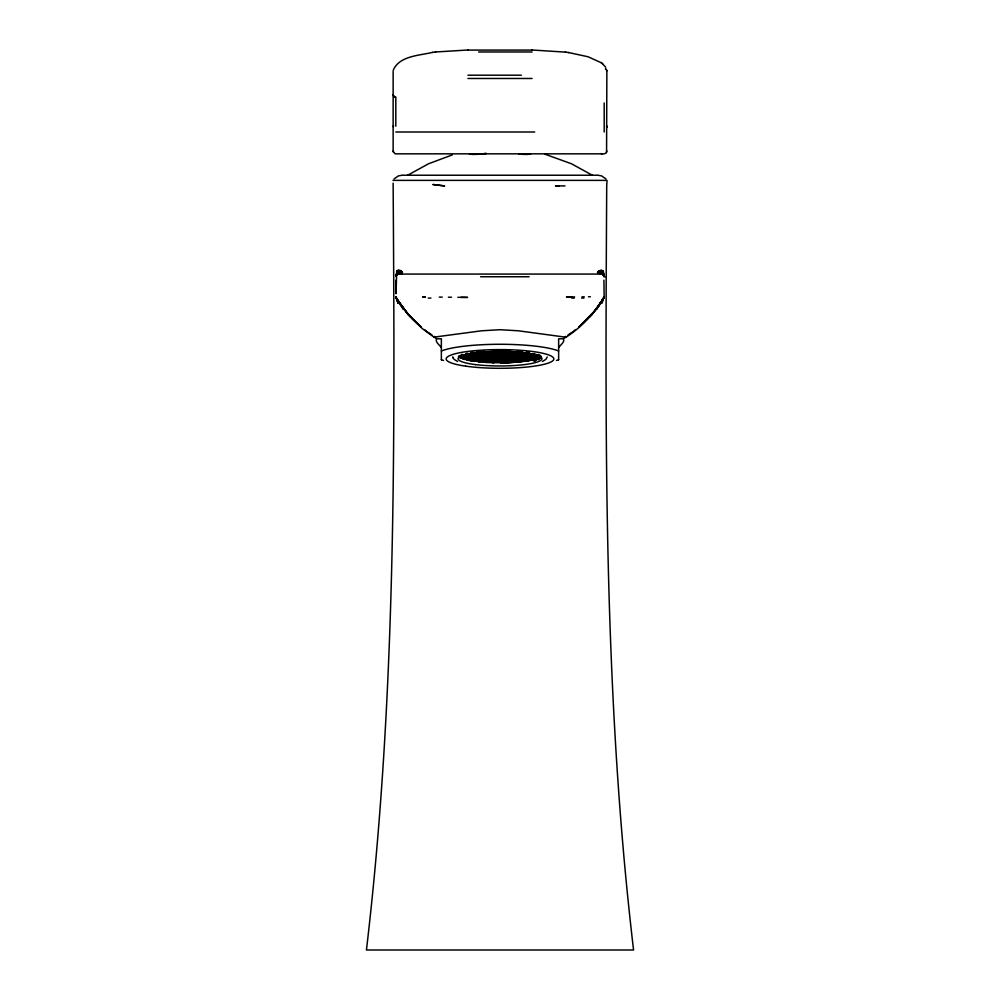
<?xml version="1.0" encoding="UTF-8"?>
<svg xmlns="http://www.w3.org/2000/svg" width="1000" height="1000" viewBox="0 0 1000 1000"><rect width="100%" height="100%" fill="white"/><g stroke="black" fill="none" stroke-linecap="round" stroke-linejoin="round"><path stroke-width="1.5" d="M603.913 276.525L602.888 270.863L603.925 276.75L605.25 276.75M396.087 276.55L397.212 270.775L396.15 276.137M535.1 356.312L533.562 357.475L535.1 356.312L538.612 356.15L538.4 357.663M531.475 356.587A1.875 1.388 -79 0 1 531.325 355.9L531.337 355.325M531.55 356.45L531.55 355.188A1.85 1.363 -78.9 0 1 531.725 354.637L531.8 354.487M466.375 357.962L460.8 358.1L465.438 358.575C469.688 357.45 459.938 359.45 458.787 356.35M540.425 355.475L539.075 356.512L541.213 356.887L541.138 358.263L541.312 356.5M461.337 354.812L463.4 355.163L461.737 355.538M468.625 356.6C456.887 356.6 475.85 358.275 472.95 357.3C470.838 354.875 459.6 358.312 467.438 357.788C467.35 358.8 465.763 359.775 467.075 358.525M465.75 354.312L468.913 354.212L468.762 354.837L465.75 354.312L468.9 353.512M471.262 353.363L474.438 353.25L474.275 353.888L471.262 353.363L472.612 352.312M473.825 359.55L476.987 359.438L473.825 359.55C476.062 357.6 479.663 357.887 482.05 359.162C474.8 360.188 482.062 355.462 478.925 358.575L467.825 358.038L465.4 359.275M467.3 355.25C467.5 354.688 494.438 357.912 463.787 355.412L461.838 356.562L458.575 356.6M478.125 351.362L477.375 351.85C482.938 350.85 476.912 355.363 480.337 352.55C481.5 352.175 489.012 352.287 485.925 354.038L478.425 353.762L479.487 352.975L476.975 352.537M479.338 358.587L479.938 358.038L482.413 359.025L479.338 358.587L481.575 357.4L487.562 358.212L473.338 357.075M480.812 355.012L481.413 354.462L483.888 355.45L480.812 355.012L481.925 354.3C481.863 356.887 499.613 351.975 495.475 355.7L487.887 355L484.375 355.163L482.425 356.312L475.3 355.975C481.287 352.35 485.825 357.463 483.425 355.838L491.062 355.938M483.375 361.213L486.55 361.1L483.375 361.213C485.838 357.9 495.962 362.438 488.438 359.888M487.962 351.488L484.312 352.75L487.488 352.65L487.325 353.275L483.85 352.375M484.85 357.638L488.025 357.525L484.85 357.638C486.388 355.5 494.613 356.012 491.975 357.962L486.875 358.938L487.663 358.263M486.337 354.062L486.925 353.5L489.412 354.5L486.337 354.062L488.575 352.863L494.562 353.675L491 352.475L492.537 352.362M488.888 360.25L492.062 360.15L491.9 360.775L488.888 360.25L490.438 359.087C491.538 358.7 499.2 358.862 496.012 360.588L491.9 360.775M491.975 351.512C496.175 352.975 484.9 351.175 491.425 351.775M490.375 356.675L490.962 356.125L493.45 357.113L490.375 356.675L495.588 355.775L499.7 356.287M517.163 354.725L494.975 353.7C491.425 354.925 499.125 353.413 496.388 355.1M494.412 359.3L497.575 359.188L494.412 359.3C496.4 357.45 501.55 357.3 502.475 359.338C502.325 358.762 508.2 357.375 510.175 359.263M496.975 350.462L498.425 351.275L493.562 350.875M498.45 361.912L499.05 361.362L501.525 362.35L498.45 361.912L499.55 361.2L506.675 361.525L502.8 360.613L498.038 361.887L486.45 361.65M491.388 352.738C493.975 351.413 500.375 351.75 502.4 353.975M499.925 358.338L503.1 358.225L502.938 358.862L499.925 358.338L501.463 357.175C514.388 358.4 503.713 358.338 507.55 357.45M511.05 355.188L510.112 355.8L510.55 356.4L511.65 355.688L511.05 355.188L504.963 354.9C498.9 358.137 516.562 355.325 499.012 356.312L497.912 357.025L506.125 356.65M508.075 352.388C498.775 354.113 511.262 350.15 504.05 351.875C502.137 351.25 494.95 353.088 498.9 351.037C507 350.788 503.062 353.325 511.587 352.225L513.125 352.113L509.762 351.475L522.337 352.35M505.438 357.375L508.612 357.275L505.438 357.375C509.825 353.888 520.5 358.675 506.438 356.587M512.112 355L511.95 355.637L500.3 354.775M509.475 360L510.075 359.438L512.55 360.425L509.475 360L516.538 358.35L509 357.525L507.463 358.688L515.087 357.8M528.737 357.7L525.562 356.75L514.075 357.013C507.738 359.025 529.55 357.663 508.45 357.9M514.55 352.925L514.038 354.137L515.15 353.425L511.975 352.475L508.462 352.638L506.925 353.8L517.463 354.675L522.675 353.775L516 352.987C511.125 354.988 520.675 352.825 516.475 355.462L527.025 356.337L531.138 356.15L533.088 355L538.663 355.188M504.338 355.475L508.638 355.163L510.475 353.95C509.837 353.913 526.15 355.775 520.125 358.188C503.1 359.513 536.337 356.962 529.65 359.725L525.538 359.913L522.25 358.875M519.975 353.2L523.138 353.088L522.987 353.713L519.975 353.2L522.45 352.413M509.575 358.762L508.95 359.938L511.012 358.825C515.588 359.6 522.712 358.375 525.538 359.913M533.088 355C534.388 356.637 517.775 352.975 527.025 356.337M525.562 356.75L531.163 358.762L523.638 358.675L522.537 359.387M529.663 355.825C529.062 352.038 536.938 357.062 529.525 354.85A47.425 8.225 0 0 1 527.1 355.188M534.163 356.912C538.013 356.625 536.087 359.263 536.1 356.463M537.95 356.95L536.7 358.288A1.312 0.825 -82.9 0 1 536.35 358.013L536.55 358.038A1.325 0.825 -82.8 0 0 536.912 358.312L536.987 358.325M470.938 355.513L474.888 355.962C478.038 354.225 470.438 354.087 469.3 354.462L467.762 355.625L475.4 354.75M478.488 357.975L474.862 358.713M495.975 354.487L495.037 355.1C487.438 357.3 493.325 353.75 498.6 356.3M500.538 352.038L497.362 352.15M501.075 356.925C501.275 358.775 494.913 357 498 355.8M509.625 354.375L504.963 354.9M508.638 359.375L497.425 359.812M522.525 351.712L521.013 352.362M539.175 355.288L534.55 356.688L527.125 356.413L526.025 357.125C526.8 358.1 547.475 358.275 538.612 356.15M533.725 356.438L533.263 357.525M537.5 358.825L524.55 360.7L525.65 359.988L532.15 360.2M458.775 356.6L460.462 357.812M540.975 356.55L539.825 357.8M606.862 151.025L606.087 153.062L604.188 153.837L395.812 153.837M530.675 353.5L530.363 360.275A47.438 8.238 0 0 1 527.15 360.7L527.163 359.875C531.925 359.812 528.962 357.525 527.537 357.05L528.612 356.912M527.35 360.525L519.038 361.65L526.613 361.163M522.25 356.375L520.887 355.025L520.65 361.8L512.962 362.325L513.612 361.375L514.212 361.875L513.35 362.438M396.662 271.45L396.075 293.725L396.075 280.15M538.188 357.625L538.288 356.975M523.8 154.338L519.125 153.963M526.25 360.95L520.875 361.45A47.688 8.287 0 0 1 518.212 361.6M468.212 360.275C470.2 359.225 465.65 358.612 464.538 358.888C471.362 361.575 478.363 361.938 484.062 360.475M532.438 354.562L532.3 356.225M523.025 359.338L523.237 357.188L523.45 358.363L524.763 357.587M469.3 354.462L468.862 354.913L483.525 355.588M477.375 359.7L475.838 360.863L477.375 359.7L483.475 359.975M485.55 356.9C482.425 354.225 477.325 358.387 474.45 355.35M478.462 361.775L486.087 361.788L482.912 360.838L472.625 361.05M488.988 359.025C481.213 357.837 478.263 360.988 488.05 359.625L489.588 359.513L484.363 360.425L480.9 359.525M485.225 362.35C508.175 362.45 475.838 361.362 490.613 361.613M498.537 360.675C491.15 359.575 487.225 362.587 497.6 361.287L499.137 361.175M505.538 356.15L499.012 356.312M509.038 353.875C506.6 352.125 497.362 355.175 504.575 354.65M513.612 361.375C507.25 360.4 501.188 362.875 512.962 362.325L492.75 362.7M508.462 352.638L508.025 353.088L522.675 353.775M512.5 355.25L510.962 356.425L518.075 356.75C521.237 355 513.1 354.425 512.062 355.7M520.062 351.962C512.688 350.863 508.825 353.825 519.125 352.575L520.662 352.463M519.125 360.425C516.425 361.838 520.712 361.662 519.125 360.425C503.5 360.163 520.025 360.925 524.138 360.675L526.087 359.538L532.062 360.2M519.587 361.7L515.062 361.45L513.837 362.4M524.7 355.075C500.45 352.95 531.112 355.312 532.238 355.425M526.188 360.688L520.138 360.938M529.625 353.625L528.987 354.8L530.212 354.125L527.05 353.175L523.088 353.787M522.05 356.912L520.05 358.188L527.638 358.413L529.587 357.262C537.725 358.638 531.962 353.775 527.125 356.413M536.375 358.625L531.6 358.575L530.062 359.738L534.875 360.887L539.763 357.85M537.112 358.525L538.75 359.625L536.213 358.837L535.7 356.562M485.45 351.6L482.8 351.525M520.025 360.863L525.237 359.963M522.537 355.875L522.362 356.6M510.788 353.663L513.612 353.6L506.925 353.8M509.538 354.562L508.938 355.112L510.475 353.95M518.587 355.538L510.962 356.425M524.1 354.575L516.475 355.462M519.087 356.213L518.5 356.775L520.037 355.613L523.55 355.438A47.525 8.1 -0.1 0 0 524.775 355.288M520.575 360.487L519.038 361.65M521.112 357.525L523.688 358.038C516.362 357.212 526.475 359.6 528.138 357.2M529.825 355.863L529.525 354.85L530.625 354.137L534.738 353.95L521.987 354.5L523.525 353.338M528.65 357.875L528.05 358.425L529.587 357.262M536.4 354.462C536.775 355.588 537.712 354.787 538.162 354.487M475.938 359.625L468.675 360.35L469.85 359.35C471.012 358.975 478.525 359.087 475.425 360.838L472.238 360.988M393.225 70.237C399.338 55.763 419.338 55.6 432.512 52.387M469.85 359.35L468.55 360.35M489.038 354.637L485.875 353.688L481.925 354.3M507.013 352.575L506.075 353.188L506.512 353.787L507.612 353.075L507.013 352.575L500.487 352.738M501.463 357.175L508.15 357.95M505.5 359.787L503.963 360.95L511.087 361.287C514.275 359.538 506 358.963 505.062 360.238M521.2 357.35L518.038 356.463L514.075 357.013M522.212 352L521.075 352.488M525.763 360.863L526.087 359.538M534.587 353.587L530.625 354.137M537.75 357.775L536.7 358.288L537.762 356.4M539.412 357.788L536.688 358.062L539.6 357.925M393.188 126.6L393.162 126.713A2.675 2.675 0 0 1 393.587 125.638M528.6 352.575L526.987 352.5M520.175 356.238C520.025 351.037 520.2 369.9 520.062 355.1M396.213 275.925L397.55 270.538L396.188 276L397.9 270.375L396.25 275.788L398.275 270.275L396.325 275.613L398.65 270.212L396.388 275.487L399.425 270.238L396.525 275.262M603.75 297.613L603.925 296.675L603.663 297.838M478.862 356.125C473.462 359.387 465.037 356.025 459.387 356.325M499.975 352.9L499.387 353.45L500.925 352.287M542.425 361.475L545.812 359.425L547.238 357.013M522.288 356.188L522.337 356.012A1.737 1.487 -71.8 0 1 522.5 355.662M465.35 356.975L469.875 355.7M502.638 358.913L495.4 358.512L500.025 357.1L500.613 357.6L499.513 358.312L496.262 357.85M501.15 362.488C496 360.45 487.575 362.262 501.15 362.488L500.65 362.812M460.875 358L464.237 359.338L468.4 359.275M606.575 152.387L606.862 71.338M472.775 357.45L471.8 358.237L473.263 357.362M537.75 358.562L538.138 357.788M601.85 303.387L603.737 298.05L596.475 309.387L600.962 302.675L591.138 315.575L600.7 302.562L596.263 309.25L578.913 327.05M538.088 357.938L541.213 356.887M507.038 361.388L504.562 360.4L503.963 360.95M523.938 359.363L523.5 357.537M523.1 358.812L523.075 358.25M603.688 298.087L601.95 302.025L602.863 300.062M522.463 360.275L522.025 361.238L522.587 360.312M464.012 359.263L469.3 359.725L474.513 358.812M481.85 354.188L486.425 352.825M480.375 357.762L484.95 356.4M494.9 353.575L500.075 352.725L498.975 353.438L491.85 353.1L497.062 352.2M493.963 362.038L492.025 361.1M507 358.312L510.55 359.075L508.575 358.225M519.525 355.938L517.075 354.913M525.05 354.975L522.587 353.95M529.087 357.6L533.663 356.238M529.012 352.562L527.513 353.55L529.65 353.263M598.237 306.238L603.538 298.038C594.25 313.762 581.287 327.325 565.962 337.275A65.987 11.463 0 0 0 565.413 336.388M600.075 303.562L603.538 298.038M572.837 331.887L575.5 329.6M478.263 351.475L477.512 351.925M589.763 316.875L590.588 315.613L579.138 326.737M396.587 275.175L400.2 270.413L396.737 275M537.987 358.55L539.012 358.225L537.85 358.413M516.6 359.025L518.162 359.4M463.237 355.8L467.463 355.675M476.838 360.075L481.05 359.95M482.35 359.113L497.113 359.875M489.35 354.588L500.988 354.738L502.938 353.6M493.387 357.2L497.6 357.075M507.912 353.013L512.025 352.825L513.975 351.675M512.487 360.513L517.987 359.55M531.062 358.95L536.65 359.075L532.725 359.825M537.125 357.612L535.588 358.775L539.375 357.512M400.588 270.575L396.825 274.9L400.962 270.763L397.062 274.675L401.65 271.262L397.3 274.513M537 359.162L534.875 360.887L532.513 360.112L536.413 358.875M518.4 359.562L517.013 360.35L517.8 359.675M540.538 355.637L532.537 355.375M466.788 353.488L467.425 353.5M471.45 352.537L472.3 352.525M469.3 359.725L476.525 360.125M476.287 355.188L481.5 354.288M478.85 361.388L486.087 361.788M477.325 357.287L478.425 356.575L485.925 356.712L483.95 355.863M484.363 360.425L482.475 359.438M489.888 359.462L495.1 358.562M500.913 357.55L505.025 357.362L506.975 356.213M499.438 361.125C499.862 360.175 506.55 359.288 503.55 360.938L495.962 360.238M509.925 354.325L507.512 353.25M504.95 360.163L512.188 360.575M515.45 353.363L513.038 352.287M510.475 359.212L522.225 359.438L522.888 358.675M513.975 356.938L511.55 355.863M511.037 360.938L514.513 361.825L518.188 361.037M558.638 347.512L562.463 343.225A55.412 8.338 -30.4 0 0 562.463 338.762L558.638 338.812L558.638 359.85M394.038 178.9L398.512 175.85L402.1 175.225M463.038 355.913C461.037 357.825 465.562 354.3 462.837 356.087L465.412 356.538L463.363 356.112M474.062 353.988C472.45 355.1 479.3 351.413 480.913 353.787M493.175 357.312L492.388 357.987L493.925 356.825L500.025 357.1M497.212 359.925L496.425 360.6L497.962 359.438L504.062 359.725M529.663 356.763L527.688 357.625L528.413 357.812M537.95 358.1L537 358.888L539.388 357.688M434.588 336.388A65.987 11.463 0 0 0 434.1 337.3L436.438 338.525M566.062 337.238L518.475 330.8L500 329.7L481.512 330.8L433.963 337.15L422.612 328.837L412.575 319.4L403.688 308.875L396.45 298.038M507.85 362.587L502 362.05M518.55 359.175L517.612 359.85L520.188 360.3L518.125 359.875M535.725 357.512L531.213 358.325M567.987 335.025L571.812 332.388M459.1 356.062L462.938 355.85L460.938 355.5M465.513 354.175L467.1 353.275M463.425 357.275C466.75 356.3 462.013 358.925 460.412 357.413M470.163 353.375L471.575 352.525M468.913 354.212L473.975 353.938L470.275 353.438M470.475 356.2L469.375 356.912L468.938 356.312M468.762 354.837L472.875 354.65L474.825 353.5L473.875 354.175L476.45 354.625L474.387 354.2M469.325 356.562L471.138 356.262M474.438 353.25L479.487 352.975M475.9 355.425L479.65 354.675M479.95 352.3L485 352.013L477.262 351.525M477.413 356.525L477.013 357.337L472.887 357.4M476.662 357.225L477.675 356.562M479.963 354.4L480.4 355L482.35 353.85M477.275 352.488L483.9 352.738L485.85 351.587M478.475 355.863L482.925 355.1M479.938 358.038L483.688 357.3M486.925 353.5L490.688 352.762M478.088 361.737L477.95 360.938L476.062 360.988M476.987 359.438L481.45 358.675M483.988 354.913L488.45 354.137M482.9 358.738L480.95 359.888L480.513 359.275M495.487 350.462L494.55 350.475M482.512 358.488L486.962 357.713L484.55 357.688M489.5 353.95L493.963 353.175M493 351.688L498.05 351.413M484.913 360.05L482.962 361.188L479.712 360.725M485.85 356.85L494.725 355.387M492.837 352.312L502.425 350.812L510.075 351.6M482.75 361.637L485.487 361.287M488.025 357.525L492.488 356.75L489.913 356.375L493.075 357.25M498.512 350.725L502.225 350.438M502.038 350.562L502.475 351.163L503.575 350.45M485.625 362.375L486.938 361.35M486.55 361.1L491 360.325M497.038 354.3L502.088 354.025M490.062 360.938L490.5 361.538L492.45 360.4M495.95 358.125L494 359.275L493.562 358.675M499.45 355.863L497.45 356.662M486.062 362.137L493.025 361.637M492.062 360.15L496.525 359.375M493.175 362.713L494.475 361.7M497.575 359.188L502.038 358.413M501.1 359.025L501.538 359.625L503.488 358.475L502.537 359.15L505.112 359.538M497.962 362.275L500.562 361.987M518.088 351.512L517.137 351.463M501.613 361.8L506.075 361.087L505.325 361.512M508.612 357.275L513.075 356.5M507.525 361.1L505.575 362.238L505.138 361.637M514.513 356.562L512.562 357.713L512.125 357.113M518.013 354.3L516.013 355.087M521.512 352.038L519.562 353.175L519.125 352.575M511.587 360.075L507.137 360.85L511.1 361.3M515.688 358.3L514.587 359.012L514.15 358.413M513.038 360.138L511.5 361.3L514.663 361.262L512.612 360.838M515.337 359.025L516.35 358.363M512.65 359.888L517.112 359.175L516.35 359.6M516.15 357.625L520.6 356.85M523.138 353.088L527.6 352.312M525.55 354.65L523.6 355.788L523.162 355.188M529.05 352.388L527.1 353.525L526.663 352.925M525.175 356.5C528.787 355.65 523.112 358.075 521.663 356.662M523.125 358.837L524.075 358.225M527.562 355.962L526.025 357.125M530.125 354.3L531.062 353.688M527.175 355.7L531.638 354.938M525.7 359.275L530.163 358.512M530.062 359.738L531.6 358.575M397.4 274.45L401.95 271.575L397.5 274.387L402.45 272.337L397.5 274.387L402.337 273.812L398.325 274.113M407.575 175.287L428.55 163.762L452.312 154.9M471.325 356.238L470.125 356.912M566.337 337.062L563.562 338.525M521.688 359.237L522.712 358.65M523.987 358.862L525.25 358.3L525.388 360.962L525.388 358.338M461.562 354.525L462.7 354.5M527.05 361.075L531.8 359.75M503.612 355.95L502.962 355.7M523.55 354.888C527.888 351.425 526.938 363.15 525.388 360.087M514.012 362.375L516.175 361.725L514.388 362.088M503.038 362.262L501.388 362.738L507.175 362.175M539.888 357.587L540.7 357.35M540.125 358.338L539.012 358.625L538.25 357.325M503.475 351.1L498.363 351.362M533.85 355.5L533.725 357.262L532.525 357.375L534.05 357.2L534.05 355.325M523.713 354.837L524.075 354.787A47.663 8.287 0 0 0 526.188 354.562M520.825 361.587L526.4 361.112M523.787 355.6L525.388 355.462L525.388 357.512L525.388 355.462M470.913 353.425L473.375 353.438L470.8 353.05M489.487 351.85L485.3 351.962M495 350.9L497.463 350.913M485.487 353.438L486.025 354.113M491.5 353.162L487.325 353.275M499.038 353.512L493.025 353.787M478.988 358.65L475.05 358.837M490.025 356.737L489.525 356.05M518.15 356.838L520.087 356.763M529.175 354.913L531.125 354.837M501.463 362.438L508.312 362.663M524.388 357.938L527.75 358.488M488.55 360.312L484.6 360.5M499.625 358.387L501.525 358.325M505.1 357.438L504.588 356.763M523.713 355.863L526.125 355.887M534.55 356.688L541.112 356.975M535.237 358.837C533.825 358.088 537.425 357.475 534.487 356.438M493.312 362.7L495.825 362.25M491.85 353.1L495.012 353.062L492.962 352.638M533.3 356.45L533.85 356.35M501.25 362.788L507.4 362.575L505.8 362.212M533.075 356.488L532.188 355.838M508.875 362.362L512.75 361.938M472.775 361.05L474.575 360.8L473.075 360.825M435.438 51.988L467.938 50M432.262 52.425L435.662 51.962M478.587 361.775L480.825 361.475M529.837 354.925A47.737 8.3 0 0 1 527.325 355.25L527.163 354.387L528.787 354.175M527.537 357.863L528.612 357.725M527.537 357.05L528.413 356.987M529.663 360.15L531.812 359.888M524.725 358.35L523.663 357.6M469.888 154.075A12.012 1.988 -6.5 0 0 480.887 154L486.325 153.45M485.962 153.463L480.887 154.025M485.75 362.362L492.488 362.625M522.025 361.238L522.65 361.238M517.863 361.587L519.525 361.45M464.263 357.887L467.825 358.038L466.875 358.713L469.462 359.162L467.4 358.738M493.488 357.275L495.562 357.938L493.5 357.525M487.975 358.225L494.5 358.062M498.225 353.113L494.975 353.7M489.212 356.337L484.438 357.612L484 357.013M478.175 358.25L473.413 359.538L472.975 358.925M512.962 362.325L508.65 362.575L512.85 362.238M493.475 350.525L494.188 350.5M504.862 350.487L502.475 351.163M472.25 352.575L475.788 352.488M506 351.775L509.125 351.5M484.012 352.8L479.9 353L480.337 352.55L479.387 353.225L481.962 353.663L479.913 353.25M487.488 352.65L491 352.475M474.275 353.888L478.338 353.338M500.375 352.663L504.438 352.125M463.4 355.163L466.912 355M502.55 353.35L506.075 353.188M528.5 352.762L529.3 352.8M483.825 355.538L488.05 355.425M517.625 354.05L521.138 353.888C523.438 352.612 520.05 354.025 521.688 354.562M522.987 353.713L530.513 354.075M467.438 357.788L470.95 357.625M493.537 356.575L497.062 356.413M506.587 355.962L510.112 355.8M511.95 355.637L516.175 355.513M532.7 354.75L536.213 354.588M467.275 358.413L471.5 358.3M487.863 358.162L495.4 358.512M503.1 358.225L506.613 358.062M521.5 357.287L525.725 357.175M502.938 358.862L507.163 358.738M536.737 357.362L539.963 357.212M473.125 360.588L477.95 360.938M501.637 359.7L497.525 359.888L497.962 359.438L497.025 360.112L499.6 360.562L497.537 360.138M520.662 359.087L524.65 359.462M507.088 361.55L511.2 361.35M514.513 361.825L519.375 361.812M572.013 296.962L566.5 297.025L574.637 296.925M500.3 360.462L505.562 360.938M582 296.837L584.263 296.825M588.462 296.775L590.388 296.762M571.7 298.075L574.325 298.075M581.663 298.062L583.913 298.062M467.938 50.087L532.062 50.087M478.625 51.975L532.062 51.975M467.938 75.2L521.375 75.2M467.938 78.475L532.062 78.475M395.812 132L534.725 132M402.75 175.225L597.25 175.225M392.962 180.375L607.038 180.375L606.712 185.912C605.212 440.75 603.6 696.475 633.562 950L366.438 950C396.388 696.475 394.85 440.75 393.15 185.912L393.125 183.137M565 185.912L555.487 185.912L558.837 186.125M398.75 274.075L601.25 274.075M480.588 276.75L529.125 276.75M604.138 297.113L603.925 280.15M428.225 298.075L430.925 298.075M492.95 352.388L499.475 352.225M532.062 50L565.7 52.138M396.1 297.45L396.087 297.337A2.662 2.662 0 0 1 396.075 296.675L396.362 296.688M457.887 297.312L467.612 297.4L461.112 297.337M468.938 360.138L472.038 360.913M439.263 297.1L442.25 297.125M448.387 297.2L451.525 297.238M472.4 357.75L474.975 358.137M487.987 358.475L490.037 358.9L487.463 358.45L488.413 357.775L486.463 358.925L486.025 358.325M498.075 361.962L497.6 361.287M602.188 153.837L601 153.562M519.113 154L520.837 154.175A12.025 2 6.6 0 0 530.138 154.075M597.9 175.225L601.487 175.85L605.962 178.9M539.012 357.812L539.237 357.837A47.688 8.275 0 0 0 540.35 357.525M568.6 52.55L588 56.75L601.425 62.825M565.475 52.112L568.85 52.587M500.988 353.438L498.925 353.15L501.5 353.525M535.5 356.938L535.513 357.125A4.138 2.7 -81.2 0 0 535.538 357.65L535.575 357.9A1.713 1.1 -81.5 0 0 535.75 358.438L536.1 358.7M468.787 360.312L471.763 360.387M526.188 352.463L527.675 352.562M519.575 351.512L521.125 351.775M537.663 354.65L538.688 354.825M534.712 356.062L532.062 355.613M533.1 357.1L536.275 358.05L535.125 358.413M535.588 358.775L536.225 358.888M491.938 351.875L489.1 351.55M530.662 359.188L532.762 359.55M477.35 352.212L478.888 352.475M524.55 360.7L526.938 361.112M517.7 359.613L514.538 358.663M491.525 355.262L488.95 354.875L489.888 354.2L487.938 355.35L487.5 354.75M487.887 355L490.462 355.45M519.625 361.1L520.887 361.312M465.45 354.375L468.45 354.888M477.912 356.725L480.487 357.238L478.425 356.825M476.863 356.912L479.438 357.362M461.312 355.175L462.337 355.35M461.788 356.213L464.363 356.662M471.337 357.875L473.913 358.325M476.438 360.3L479.012 360.812L476.95 360.4M468.975 359.9L470.337 360.15M601.675 274.113L597.45 272.562L602.112 274.225M527.163 354.387L527.312 354.425A47.663 8.287 0 0 0 530.575 354M527.163 359.875L527.312 359.913A47.65 8.275 0 0 0 529.837 359.6M527.163 360.7L527.312 360.737A47.688 8.287 0 0 0 530.575 360.312M544.963 154.188L571.45 163.762L592.425 175.287M518.5 361.587L518.387 361.512A47.438 8.238 0 0 0 520.887 361.337L521.013 355.075L522.6 355.5M523.987 355.562L522.725 353.288A47.425 8.238 0 0 1 514.012 353.925M466.087 359.288L467.875 359.975M538.237 355.887C538.212 357.2 540.712 355.8 539.25 355.525M520.887 355.025L522.337 356.012M460.938 357.65L463.862 359.15M394.975 153.713L393.137 151.175L393.137 71.338M520.125 358.188L519.663 357.463M602.413 274.35L597.7 272.062L602.275 274.288M457.575 361.475L454.188 359.425L452.85 357.35M602.463 274.375L603.413 275.175L599.5 270.538L603.462 275.238L600.737 270.225L603.6 275.475L601.413 270.225L603.7 275.663M598 271.625L603.138 274.862L599.1 270.725L603 274.725L598.35 271.262L602.663 274.475M428.188 332.388L432.013 335.025M602.225 63.425L605.7 67.263M601.05 62.538L602.612 63.712M424.5 329.6L427.163 331.887M420.863 326.737L409.412 315.613L399.3 302.562L408.862 315.575L396.375 298.062L398.85 303.137L396.312 298.087L398.15 303.387L396.275 298.1L398.05 302.025L397.137 300.062M421.087 327.05L409.412 315.613L410.238 316.875M460.5 357.912L458.612 356.712M441.362 347.512L437.537 343.225A55.412 8.338 30.4 0 1 437.537 338.762L441.362 338.812L441.362 359.85M536.163 356.75L536.7 358.288M530.363 353.963L531.325 355.5M520.45 355.112L521.013 356.125M606.575 125.913L606.862 126.938M603.725 275.725L601.962 270.338L603.825 276.038M452.762 357.013L452.987 357.812M606.838 126.713L606.663 126L606.862 127.125M393.263 152L393.137 151.025M508.088 354.487L508.475 354.738M536.375 357.6L536.312 356.775M491.538 357.362L491.925 357.612M465.438 358.575L465.825 358.825M396.075 296.675L396.075 297.1M604.188 102.95L604.188 132M539.237 357.837L539.237 358.65M534.688 355.425L534.688 358.575M529.663 357.587L529.663 359.55M527.688 357.088L527.688 357.9M527.312 354.425L527.312 355.238M527.312 359.913L527.312 360.737M507.887 351.2L507.887 352.013A50.087 8.7 0 0 0 514.25 351.763M492.113 351.2L492.113 352.013M395.812 97.137L395.812 126.188M558.638 359.7A63.775 11.075 0 0 1 556.438 360.5M443.562 360.5A63.775 11.075 0 0 1 441.35 359.7M441.362 351A63.775 11.075 0 0 1 500 344.275A63.775 11.075 0 0 1 558.65 351M510.075 354.1A47.425 8.238 0 0 1 492.575 354.188M489.925 354.1A47.425 8.238 0 0 1 483.425 353.775M481.85 353.663A47.425 8.238 0 0 1 478.775 353.425M475.8 353.137A47.425 8.238 0 0 1 472.95 352.825M502.25 352.113A50.087 8.7 0 0 1 496.262 352.1M487.013 351.825A50.087 8.7 0 0 1 484.5 351.7M520.025 360.575A47.438 8.225 0 0 1 518.15 360.725M540.363 358.363A47.688 8.287 0 0 1 539.812 358.512M520.163 360.637A47.65 8.275 0 0 1 518.275 360.788M522.812 358.025A1.575 1.363 -73.2 0 1 522.5 357.6M524.913 357.375A47.3 8.062 -0.1 0 1 523.663 357.512M469.55 153.975A12.012 1.988 -6.5 0 1 469.275 153.863M530.737 153.875A12.025 2 6.6 0 1 530.475 153.975M471.012 154.188A12.125 2.025 -6.4 0 1 469.938 153.975M605.4 69.037A2.675 2.575 0 0 1 606.087 69.513M606.575 70.163A2.675 2.575 0 0 1 606.838 70.938L606.812 70.588A2.675 2.575 -2.8 0 0 605.675 68.938M393.188 94.812L393.162 94.963A2.675 2.575 0 0 0 395.387 97.112L395.288 96.85A2.675 2.575 2.9 0 1 393.188 94.812M603.625 298.062L601.05 302.838L603.663 298.087M425.337 296.925L422.788 296.9L425.337 296.925M444.513 185.912L433.038 184.525L444.513 185.912M465.8 354.038L467.863 354.387L465.8 354.038M528.688 356.925L526.625 356.562L528.688 356.925M403.525 309.387L399.038 302.675L403.525 309.387M398.95 302.838L396.337 298.087L398.95 302.838M603.888 276.337L603.275 271.35L603.888 276.337M465.775 366.163A53.837 9.35 0 0 0 553.1 360.487A53.837 9.35 0 0 0 481.125 350.188A53.837 9.35 0 0 0 465.775 366.163M475.425 364.588A41.95 7.287 0 0 0 541.725 359.425A41.95 7.287 0 0 0 482.85 352.038A41.95 7.287 0 0 0 475.425 364.588"/></g></svg>
